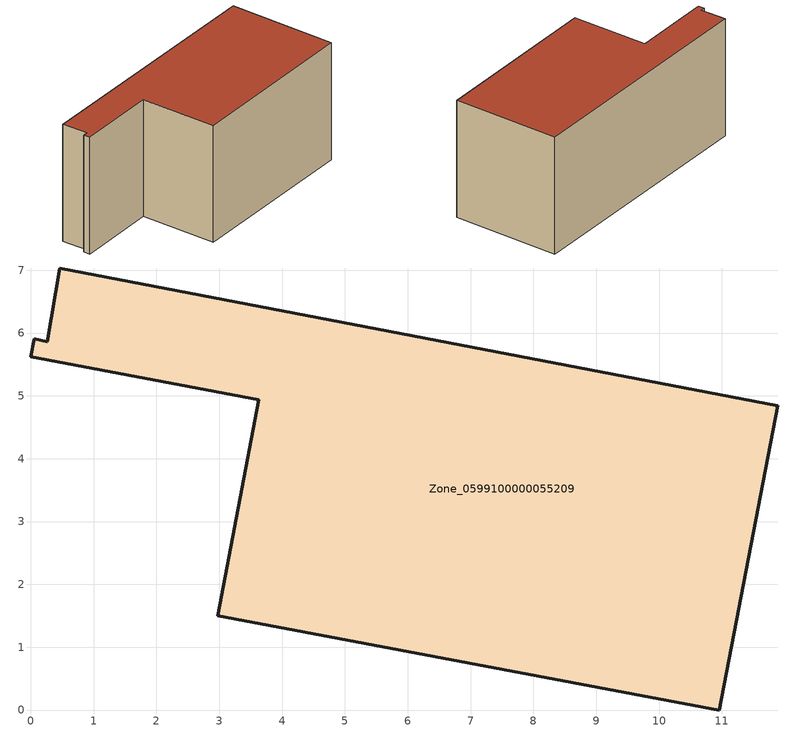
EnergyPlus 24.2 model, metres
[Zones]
Zone_0599100000055209
 floor ground (C_G): 2.98,1.5 3.63,4.94 0,5.62 0.06,5.91 0.26,5.86 0.46,7.04 11.89,4.84 10.96,0 z0
 wall outside (C_F): 3.63,4.94 2.98,1.5 10.96,0 11.89,4.84 0.46,7.04 0.26,5.86 0.06,5.91 0,5.62 3.63,4.94 z0:5.5
 roof outside (C_R): 0.46,7.04 0.26,5.86 0.06,5.91 0,5.62 3.63,4.94 2.98,1.5 10.96,0 11.89,4.84 z5.5
[BUILDING]
Pand.0599100000055209: North Axis=0; Terrain=City; Loads Convergence Tolerance Value=0.04; Temperature Convergence Tolerance Value=0.4; Solar Distribution=FullExterior; Maximum Number of Warmup Days=25; Minimum Number of Warmup Days=1
[Site:Location]
Rotterdam.The.Hague.AP_ZH_NLD Design_Conditions: Latitude=51.96; Longitude=4.45; Time Zone=1; Elevation=-4.5
[SITE:GROUNDTEMPERATURE:BUILDINGSURFACE]
18, 18, 18, 18, 18, 18, 18, 18, 18, 18, 18, 18
[MATERIAL] Thermal Absorptance=0.9; Solar Absorptance=0.7; Visible Absorptance=0.7
Name | Roughness | Thickness | Conductivity | Density | Specific Heat
G.TI.1946 | MediumSmooth | 0.15 | 1 | 540 | 1210
F.TI.1946 | Rough | 0.3 | 0.857143 | 1920 | 840
R.TI.1946 | MediumRough | 0.2 | 0.1 | 1500 | 1000
[CONSTRUCTION]
C_G: G.TI.1946
C_F: F.TI.1946
C_R: R.TI.1946
[ZONE]
Zone_0599100000055209: Type=1; Multiplier=1; Ceiling Height=Autocalculate; Volume=Autocalculate; Floor Area=autocalculate; Part of Total Floor Area=Yes
[ZONEINFILTRATION:DESIGNFLOWRATE]
Infil_Zone_0599100000055209: Zone or ZoneList or Space or SpaceList=Zone_0599100000055209; Schedule=AlwaysOn; Design Flow Rate Calculation Method=Flow/Area; Flow Rate per Floor Area=0.003; Constant Term Coefficient=1; Temperature Term Coefficient=0; Velocity Term Coefficient=0; Velocity Squared Term Coefficient=0
[HVACTEMPLATE:ZONE:IDEALLOADSAIRSYSTEM]
Zone_0599100000055209: Maximum Heating Supply Air Temperature=50; Minimum Cooling Supply Air Temperature=13; Maximum Heating Supply Air Humidity Ratio=0.0156; Minimum Cooling Supply Air Humidity Ratio=0.0077; Heating Limit=NoLimit; Cooling Limit=NoLimit; Dehumidification Control Type=ConstantSensibleHeatRatio; Cooling Sensible Heat Ratio=0.7; Dehumidification Setpoint=60; Humidification Control Type=None; Humidification Setpoint=30; Outdoor Air Method=None; Outdoor Air Flow Rate per Person=0.00944; Outdoor Air Flow Rate per Zone Floor Area=0; Outdoor Air Flow Rate per Zone=0; Demand Controlled Ventilation Type=None; Outdoor Air Economizer Type=NoEconomizer; Heat Recovery Type=None; Sensible Heat Recovery Effectiveness=0.7; Latent Heat Recovery Effectiveness=0.65
[ZONECONTROL:THERMOSTAT]
ThermostatControl_Zone_0599100000055209: Zone or ZoneList=Zone_0599100000055209; Control Type Schedule=DualSetpointControlType; Control 1=Thermostat_Zone_0599100000055209; Temperature Difference Between Cutout And Setpoint=0
[THERMOSTATSETPOINT:DUALSETPOINT]
Thermostat_Zone_0599100000055209: Heating Setpoint Temperature Schedule=HeatingSetpoint_Zone_0599100000055209; Cooling Setpoint Temperature Schedule=CoolingSetpoint_Zone_0599100000055209
[SCHEDULE:COMPACT]
HeatingSetpoint_Zone_0599100000055209: Through: 12/31, For: AllDays, Until: 24:00, 21
CoolingSetpoint_Zone_0599100000055209: Through: 12/31, For: AllDays, Until: 24:00, 24
DualSetpointControlType: Through: 12/31, For: AllDays, Until: 24:00, 4
AlwaysOn: Through: 12/31, For: AllDays, Until: 24:00, 1
